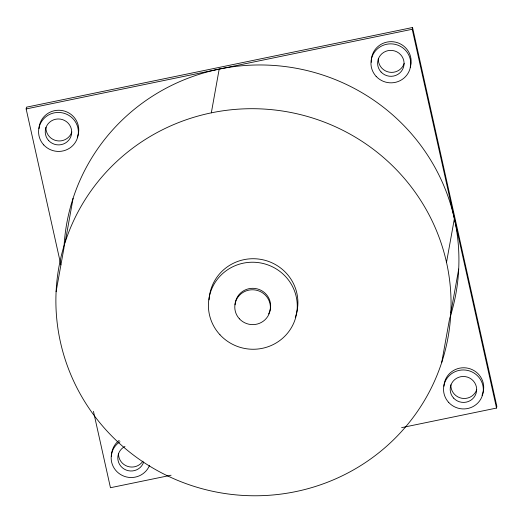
<?xml version="1.0" encoding="UTF-8"?>
<svg xmlns="http://www.w3.org/2000/svg" width="523" height="523" viewBox="0 0 523 523"><rect width="100%" height="100%" fill="white"/><g stroke="black" fill="none" stroke-linecap="round" stroke-linejoin="round"><path stroke-width="0.78" d="M60.864 264.913L26.15 108.941L26.47 107.176L412.542 27.51L496.85 406.299L496.53 408.064L401.612 427.651M56.098 291.697L63.969 247.954A197.72 193.399 10.2 0 1 296.266 68.278A197.72 193.399 10.2 0 1 449.59 318.703L441.726 362.439A197.72 193.399 10.2 0 1 107.372 431.429A197.72 193.399 10.2 0 1 211.318 112.844L219.189 69.108M65.218 242.038L73.089 198.302M496.53 408.064L412.222 29.275L412.542 27.51M446.511 262.409L454.376 218.666M450.839 312.787L458.71 269.044M26.15 108.941L412.222 29.275M171.08 475.217L110.458 487.724L93.454 411.333M211.318 112.844A197.72 193.399 10.2 0 1 441.726 362.439M209.089 299.869A44.462 43.487 10.2 0 1 262.134 259.624A44.462 43.487 10.2 0 1 295.273 317.304M38.983 128.684A19.913 19.482 10.2 0 1 63.113 110.732A19.913 19.482 10.2 0 1 77.326 137.17M371.376 62.283A19.913 19.482 10.2 0 1 393.656 41.827A19.913 19.482 10.2 0 1 410.195 67.225M235.062 304.791A17.815 17.422 10.2 0 1 257.506 288.951A17.815 17.422 10.2 0 1 268.606 313.963M143.668 462.064A13.252 12.964 10.2 0 1 122.506 467.876A13.252 12.964 10.2 0 1 124.971 446.459M443.935 386.196A19.913 19.482 10.2 0 1 468.425 368.329A19.913 19.482 10.2 0 1 481.984 395.355M111.549 456.233A19.913 19.482 10.2 0 1 119.179 440.399M142.91 461.168A13.252 12.964 10.2 0 1 118.531 453.369M476.754 389.53A13.252 12.964 10.2 0 1 450.904 384.784M71.801 132.012A13.252 12.964 10.2 0 1 45.952 127.272M149.513 465.457A19.913 19.482 10.2 0 1 118.499 473.06A19.913 19.482 10.2 0 1 119.996 441.739M404.174 63.433A13.252 12.964 10.2 0 1 378.325 58.687M219.987 334.792A44.462 43.487 10.2 0 0 295.175 319.278A44.462 43.487 10.2 0 0 243.365 263.154A44.462 43.487 10.2 0 0 219.987 334.792M239.416 318.834A17.815 17.422 10.2 0 0 269.541 312.623A17.815 17.422 10.2 0 0 248.785 290.134A17.815 17.422 10.2 0 0 239.416 318.834M48.678 140.589A13.252 12.964 10.2 0 0 71.089 135.967A13.252 12.964 10.2 0 0 55.647 119.237A13.252 12.964 10.2 0 0 48.678 140.589M448.708 402.455A19.913 19.482 10.2 0 0 482.383 395.506A19.913 19.482 10.2 0 0 459.181 370.369A19.913 19.482 10.2 0 0 448.708 402.455M381.051 72.004A13.252 12.964 10.2 0 0 403.462 67.382A13.252 12.964 10.2 0 0 388.02 50.653A13.252 12.964 10.2 0 0 381.051 72.004M43.755 144.943A19.913 19.482 10.2 0 0 77.43 137.994A19.913 19.482 10.2 0 0 54.229 112.857A19.913 19.482 10.2 0 0 43.755 144.943M376.129 76.358A19.913 19.482 10.2 0 0 409.803 69.409A19.913 19.482 10.2 0 0 386.595 44.272A19.913 19.482 10.2 0 0 376.129 76.358M453.631 398.108A13.252 12.964 10.2 0 0 476.041 393.479A13.252 12.964 10.2 0 0 460.6 376.75A13.252 12.964 10.2 0 0 453.631 398.108"/></g></svg>
